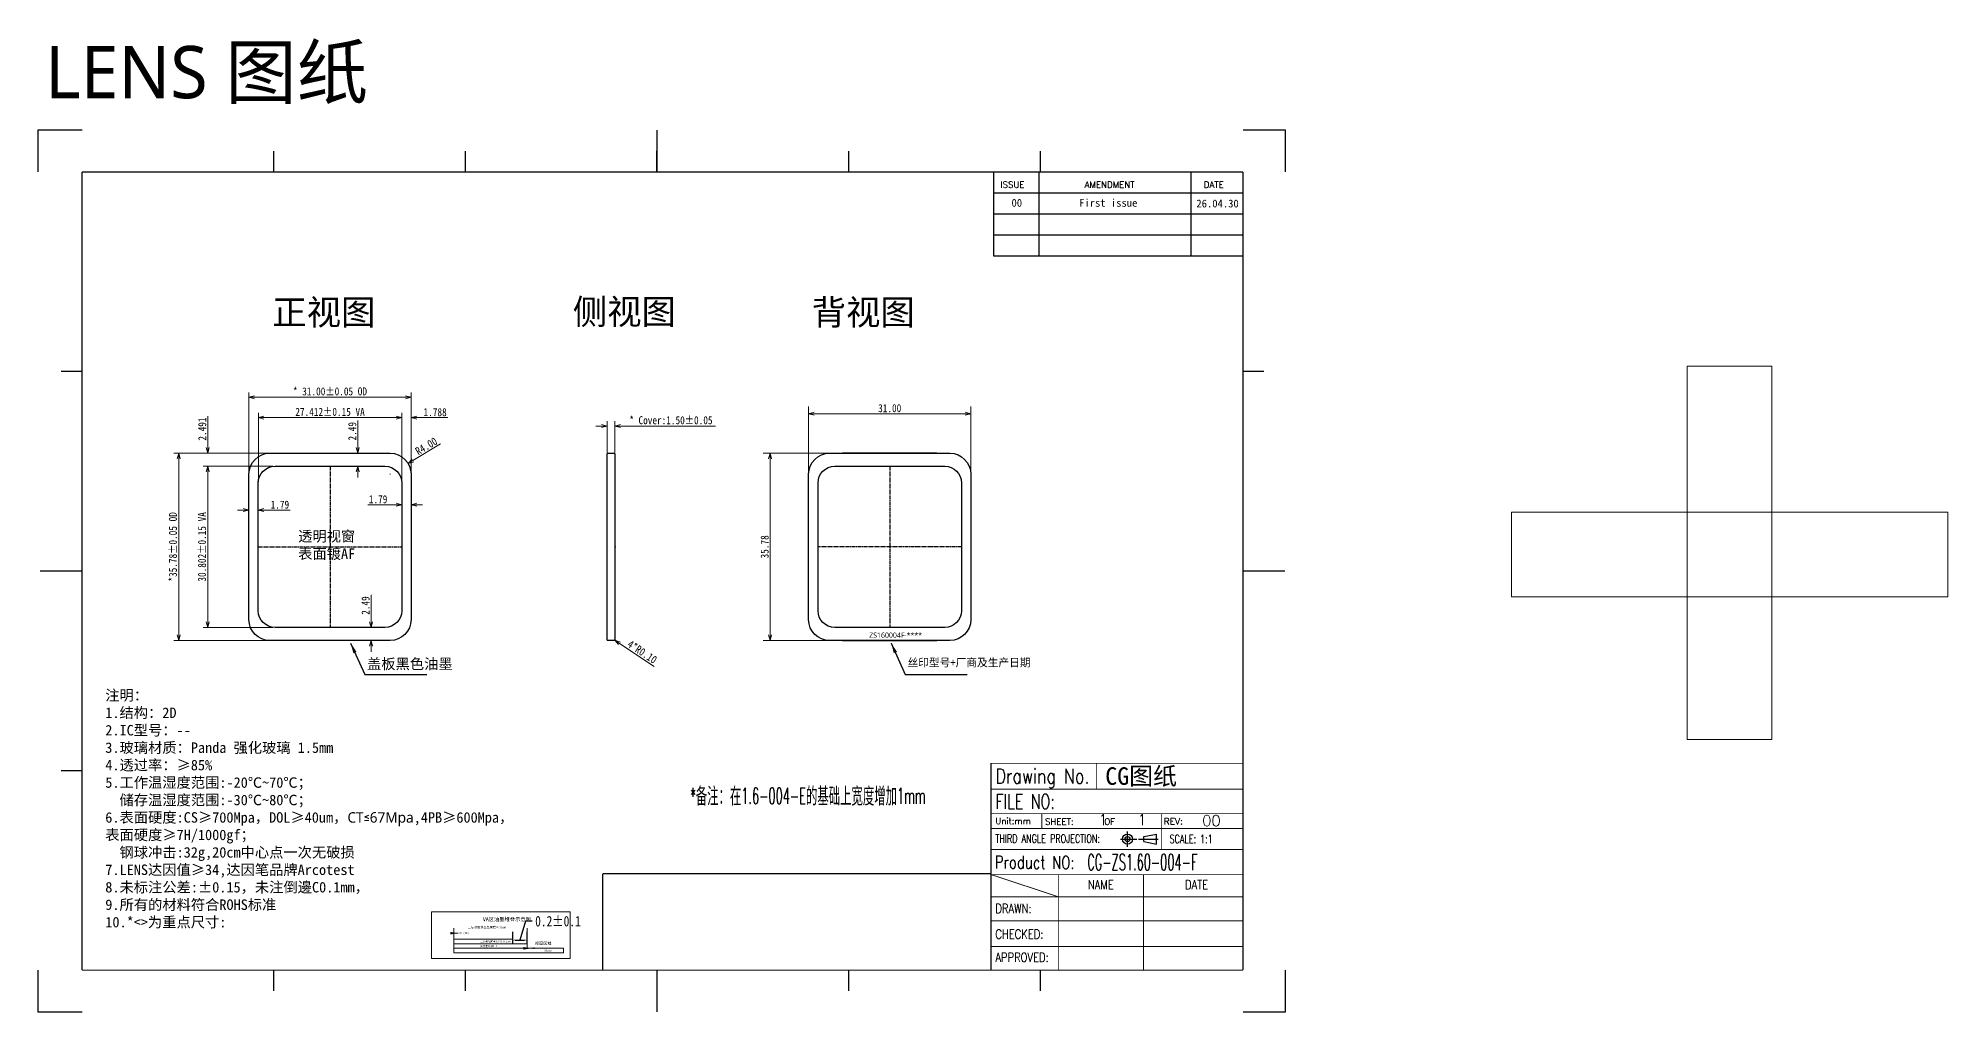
# Model space of a CAD drawing. Header units: millimetres. Extents: x 2678 to 7528, y -1679 to -1155.
# Drawn here: x 2677.9 to 3043, y -1398.9 to -1212.7 of the extents above; entities that cross this region are included whole.
import ezdxf
from ezdxf.enums import TextEntityAlignment as Align

# ---------------------------------------------------------------- set-up
doc = ezdxf.new("R2010")
doc.units = ezdxf.units.MM
doc.linetypes.add('CENTER', pattern=[50.8, 31.75, -6.35, 6.35, -6.35])
doc.linetypes.add('CENTER2', pattern=[1.125, 0.75, -0.125, 0.125, -0.125])
doc.layers.add('COVER LENS', color=6, linetype='Continuous')
doc.layers.add('PANEL', color=7, linetype='Continuous')
doc.layers.add('Dim', color=3, linetype='Continuous', lineweight=13)
doc.styles.add('Arial', font='')
doc.styles.add('CCN-1', font='', dxfattribs={"width": 0.85})
doc.styles.add('DIM', font='txt.shx', dxfattribs={"bigfont": 'chineset.shx'})
doc.styles.add('ROMAND', font='romans.shx', dxfattribs={"height": 2.5})
doc.styles.get("Standard").update_dxf_attribs({"font": 'arial.ttf'})
doc.styles.add('TITLE', font='ROMANT.SHX')
doc.styles.add('W', font='', dxfattribs={"width": 0.8, "height": 2})
doc.styles.add('ZFF-雅黑', font='')
doc.styles.add('宋体', font='')
doc.styles.add('样式 4', font='')
doc.styles.add('粗体汉字', font='')
doc.styles.add('黑体', font='')
doc.styles.get('Arial').set_extended_font_data('SimSun')
doc.styles.get('CCN-1').set_extended_font_data('SimSun')
doc.styles.get('W').set_extended_font_data('SimHei')
doc.styles.get('ZFF-雅黑').set_extended_font_data('Microsoft YaHei')
doc.styles.get('宋体').set_extended_font_data('SimSun')
doc.styles.get('样式 4').set_extended_font_data('SimSun')
doc.styles.get('粗体汉字').set_extended_font_data('SimHei')
doc.styles.get('黑体').set_extended_font_data('SimHei')
doc.dimstyles.new('dfo', dxfattribs={"dimtxt": 2, "dimasz": 1.5, "dimexe": 0.18, "dimexo": 0.0625, "dimgap": 0.19, "dimtad": 1, "dimzin": 0, "dimdsep": 46, "dimtxsty": 'Standard', "dimcen": 0.09, "dimclrd": 256, "dimclre": 256, "dimclrt": 256, "dimadec": 0, "dimazin": 0, "dimtfac": 1, "dimtofl": 0, "dimtmove": 0, "dimatfit": 3, "dimfxl": 1, "dimtolj": 1, "dimtzin": 0, "dimlwd": -1, "dimlwe": -1, "dimarcsym": 0})
doc.dimstyles.new('DIM-CCN', dxfattribs={"dimscale": 0.9, "dimtxt": 1.7, "dimasz": 1.2, "dimexe": 1.5, "dimexo": 0.5, "dimgap": 0.3, "dimtad": 1, "dimzin": 0, "dimdsep": 46, "dimtxsty": 'CCN-1', "dimblk": 'OPEN30', "dimcen": 0.05, "dimclrd": 256, "dimclre": 256, "dimclrt": 7, "dimadec": 0, "dimazin": 0, "dimtfac": 1, "dimtofl": 0, "dimtmove": 0, "dimatfit": 3, "dimldrblk": 'OPEN30', "dimfxl": 1, "dimtolj": 1, "dimtzin": 0, "dimlwd": -1, "dimlwe": -1, "dimarcsym": 0})
doc.dimstyles.new('W', dxfattribs={"dimtxt": 2, "dimasz": 3, "dimexe": 1.6, "dimexo": 0, "dimtad": 0, "dimzin": 0, "dimdsep": 46, "dimtxsty": 'W', "dimblk": 'CLOSEDBLANK', "dimcen": 0, "dimclrd": 4, "dimclre": 4, "dimclrt": 4, "dimadec": 0, "dimazin": 0, "dimtp": 0.0001, "dimtm": 0.0001, "dimtfac": 1, "dimtmove": 1, "dimatfit": 3, "dimldrblk": 'CLOSEDBLANK', "dimfxl": 1, "dimtolj": 1, "dimtzin": 0, "dimarcsym": 0})
doc.dimstyles.new('标注模版', dxfattribs={"dimtxt": 1.6, "dimasz": 2, "dimexe": 0.5, "dimexo": 0.5, "dimgap": 0.2, "dimtad": 1, "dimzin": 1, "dimdsep": 46, "dimtxsty": 'Arial', "dimcen": 1, "dimclrd": 3, "dimclre": 3, "dimclrt": 3, "dimadec": 0, "dimazin": 0, "dimtp": 1.2, "dimtm": 1.2, "dimtfac": 1, "dimtmove": 0, "dimatfit": 3, "dimfxl": 1, "dimtolj": 1, "dimarcsym": 0})

# ---------------------------------------------------------------- blocks, each defined once
blk = doc.blocks.new('*D193')
at = {"color": 4, "lineweight": -2}
for p, q in [((2768.61, -1385.68), (2768.61, -1383.38)), ((2771.06, -1381.39), (2769.98, -1384.98)), ((2772.31, -1381.39), (2771.06, -1381.39)), ((2771.35, -1385.68), (2771.35, -1383.38)), ((2769.11, -1384.98), (2770.85, -1384.98))]:
    blk.add_line(p, q, dxfattribs=at)
at = {"color": 4}
for points in [[(2769.11, -1384.9), (2769.11, -1385.06), (2768.61, -1384.98)], [(2770.85, -1385.06), (2770.85, -1384.9), (2771.35, -1384.98)]]:
    blk.add_solid(points, dxfattribs=at)
at = {"layer": 'Defpoints', "color": 0}
for p in [(2768.61, -1385.68), (2771.35, -1384.98), (2771.35, -1385.68)]:
    blk.add_point(p, dxfattribs=at)
at = {"color": 4, "lineweight": 13, "insert": (2777.26, -1381.39), "char_height": 2, "attachment_point": 5, "style": 'W'}
blk.add_mtext('\\A1;0.2%%P0.1', dxfattribs=at)
blk = doc.blocks.new('_CLOSEDBLANK')
at = {"color": 0, "linetype": 'ByBlock'}
for p, q in [((-1, 0.17), (0, 0)), ((-1, 0.17), (-1, -0.17)), ((0, 0), (-1, -0.17))]:
    blk.add_line(p, q, dxfattribs=at)
blk = doc.blocks.new('_Open30')
at = {"color": 0, "linetype": 'ByBlock', "lineweight": -2}
for p, q in [((-1, 0.27), (0, 0)), ((0, 0), (-1, -0.27)), ((0, 0), (-1, 0))]:
    blk.add_line(p, q, dxfattribs=at)
blk = doc.blocks.new('*D194')
at = {"layer": 'Defpoints', "color": 0}
for p in [(2747.38, -1285.16), (2719.97, -1297.9), (2747.38, -1298.18)]:
    blk.add_point(p, dxfattribs=at)
at = {"layer": 'Dim'}
for p, q in [((2719.97, -1297.45), (2719.97, -1284.26)), ((2721.05, -1285.16), (2746.3, -1285.16)), ((2747.38, -1297.73), (2747.38, -1284.26))]:
    blk.add_line(p, q, dxfattribs=at)
at = {"layer": 'Dim', "xscale": 1.08, "yscale": 1.08, "zscale": 1.08, "rotation": 180}
blk.add_blockref('_Open30', (2719.97, -1285.16), dxfattribs=at)
at = {"layer": 'Dim', "xscale": 1.08, "yscale": 1.08, "zscale": 1.08}
blk.add_blockref('_Open30', (2747.38, -1285.16), dxfattribs=at)
at = {"layer": 'Dim', "color": 7, "insert": (2733.68, -1284.06), "char_height": 1.53, "attachment_point": 5, "style": 'CCN-1'}
blk.add_mtext('27.412%%P0.15 VA', dxfattribs=at)
blk = doc.blocks.new('*D195')
at = {"layer": 'Defpoints', "color": 0}
for p in [(2710.29, -1294.45), (2723.16, -1294.45), (2723.16, -1325.25)]:
    blk.add_point(p, dxfattribs=at)
at = {"layer": 'Dim'}
for p, q in [((2722.71, -1294.45), (2709.39, -1294.45)), ((2710.29, -1324.17), (2710.29, -1295.53)), ((2722.71, -1325.25), (2709.39, -1325.25))]:
    blk.add_line(p, q, dxfattribs=at)
at = {"layer": 'Dim', "xscale": 1.08, "yscale": 1.08, "zscale": 1.08}
for p, rotation in [((2710.29, -1294.45), 90), ((2710.29, -1325.25), 270)]:
    blk.add_blockref('_Open30', p, dxfattribs=dict(at, rotation=rotation))
at = {"layer": 'Dim', "color": 7, "insert": (2709.2, -1309.85), "char_height": 1.53, "attachment_point": 5, "rotation": 90, "style": 'CCN-1'}
blk.add_mtext('30.802%%P0.15 VA', dxfattribs=at)
blk = doc.blocks.new('*D196')
at = {"layer": 'Defpoints', "color": 0}
for p in [(2724.67, -1291.95), (2704.74, -1327.74), (2724.67, -1327.74)]:
    blk.add_point(p, dxfattribs=at)
at = {"layer": 'Dim'}
for p, q in [((2724.22, -1291.95), (2703.84, -1291.95)), ((2704.74, -1293.03), (2704.74, -1326.66)), ((2724.22, -1327.74), (2703.84, -1327.74))]:
    blk.add_line(p, q, dxfattribs=at)
at = {"layer": 'Dim', "xscale": 1.08, "yscale": 1.08, "zscale": 1.08}
for p, rotation in [((2704.74, -1291.95), 90), ((2704.74, -1327.74), 270)]:
    blk.add_blockref('_Open30', p, dxfattribs=dict(at, rotation=rotation))
at = {"layer": 'Dim', "color": 7, "insert": (2703.64, -1309.85), "char_height": 1.53, "attachment_point": 5, "rotation": 90, "style": 'CCN-1'}
blk.add_mtext('{\\C1;*}35.78%%P0.05 OD', dxfattribs=at)
blk = doc.blocks.new('*D197')
at = {"layer": 'Defpoints', "color": 0}
for p in [(2749.17, -1281.25), (2718.17, -1298.25), (2749.17, -1298.25)]:
    blk.add_point(p, dxfattribs=at)
at = {"layer": 'Dim'}
for p, q in [((2718.17, -1297.8), (2718.17, -1280.35)), ((2719.25, -1281.25), (2748.09, -1281.25)), ((2749.17, -1297.8), (2749.17, -1280.35))]:
    blk.add_line(p, q, dxfattribs=at)
at = {"layer": 'Dim', "xscale": 1.08, "yscale": 1.08, "zscale": 1.08, "rotation": 180}
blk.add_blockref('_Open30', (2718.17, -1281.25), dxfattribs=at)
at = {"layer": 'Dim', "xscale": 1.08, "yscale": 1.08, "zscale": 1.08}
blk.add_blockref('_Open30', (2749.17, -1281.25), dxfattribs=at)
at = {"layer": 'Dim', "color": 7, "insert": (2733.67, -1280.15), "char_height": 1.53, "attachment_point": 5, "style": 'CCN-1'}
blk.add_mtext('{\\C1;*} 31.00%%P0.05 OD', dxfattribs=at)
blk = doc.blocks.new('*D198')
at = {"layer": 'Defpoints', "color": 0}
for p in [(2710.29, -1291.95), (2724.67, -1291.95), (2723.16, -1294.45)]:
    blk.add_point(p, dxfattribs=at)
at = {"layer": 'Dim'}
for p, q in [((2710.29, -1290.87), (2710.29, -1284.89)), ((2724.22, -1291.95), (2709.39, -1291.95)), ((2722.71, -1294.45), (2709.39, -1294.45)), ((2710.29, -1295.53), (2710.29, -1296.61))]:
    blk.add_line(p, q, dxfattribs=at)
at = {"layer": 'Dim', "xscale": 1.08, "yscale": 1.08, "zscale": 1.08}
for p, rotation in [((2710.29, -1291.95), 270), ((2710.29, -1294.45), 90)]:
    blk.add_blockref('_Open30', p, dxfattribs=dict(at, rotation=rotation))
at = {"layer": 'Dim', "color": 7, "insert": (2709.25, -1287.34), "char_height": 1.53, "attachment_point": 5, "rotation": 90, "style": 'CCN-1'}
blk.add_mtext('\\A1;2.491', dxfattribs=at)
blk = doc.blocks.new('*D199')
at = {"layer": 'Defpoints', "color": 0}
for p in [(2749.17, -1285.16), (2747.38, -1298.18), (2749.17, -1298.25)]:
    blk.add_point(p, dxfattribs=at)
at = {"layer": 'Dim'}
for p, q in [((2746.3, -1285.16), (2745.22, -1285.16)), ((2747.38, -1297.73), (2747.38, -1284.26)), ((2749.17, -1297.8), (2749.17, -1284.26)), ((2750.25, -1285.16), (2756.2, -1285.16))]:
    blk.add_line(p, q, dxfattribs=at)
at = {"layer": 'Dim', "xscale": 1.08, "yscale": 1.08, "zscale": 1.08}
blk.add_blockref('_Open30', (2747.38, -1285.16), dxfattribs=at)
at = {"layer": 'Dim', "xscale": 1.08, "yscale": 1.08, "zscale": 1.08, "rotation": 180}
blk.add_blockref('_Open30', (2749.17, -1285.16), dxfattribs=at)
at = {"layer": 'Dim', "color": 7, "insert": (2753.77, -1284.12), "char_height": 1.53, "attachment_point": 5, "style": 'CCN-1'}
blk.add_mtext('\\A1;1.788', dxfattribs=at)
blk = doc.blocks.new('*D200')
at = {"layer": 'Defpoints', "color": 0}
for p in [(2786.65, -1286.76), (2786.65, -1292.25), (2788.15, -1292.25)]:
    blk.add_point(p, dxfattribs=at)
at = {"layer": 'Dim'}
for p, q in [((2785.57, -1286.76), (2784.49, -1286.76)), ((2786.65, -1291.8), (2786.65, -1285.86)), ((2788.15, -1291.8), (2788.15, -1285.86)), ((2789.23, -1286.76), (2807.41, -1286.76))]:
    blk.add_line(p, q, dxfattribs=at)
at = {"layer": 'Dim', "xscale": 1.08, "yscale": 1.08, "zscale": 1.08}
blk.add_blockref('_Open30', (2786.65, -1286.76), dxfattribs=at)
at = {"layer": 'Dim', "xscale": 1.08, "yscale": 1.08, "zscale": 1.08, "rotation": 180}
blk.add_blockref('_Open30', (2788.15, -1286.76), dxfattribs=at)
at = {"layer": 'Dim', "color": 7, "insert": (2798.86, -1285.66), "char_height": 1.53, "attachment_point": 5, "style": 'CCN-1'}
blk.add_mtext('{\\C1;*} Cover:1.50%%P0.05', dxfattribs=at)
blk = doc.blocks.new('*D201')
at = {"layer": 'Defpoints', "color": 0}
for p in [(2718.17, -1302.83), (2719.96, -1302.83), (2719.96, -1302.83)]:
    blk.add_point(p, dxfattribs=at)
at = {"layer": 'Dim'}
for p, q in [((2717.09, -1302.83), (2716.01, -1302.83)), ((2718.17, -1302.38), (2718.17, -1301.48)), ((2719.96, -1302.38), (2719.96, -1301.48)), ((2721.04, -1302.83), (2726.07, -1302.83))]:
    blk.add_line(p, q, dxfattribs=at)
at = {"layer": 'Dim', "xscale": 1.08, "yscale": 1.08, "zscale": 1.08}
blk.add_blockref('_Open30', (2718.17, -1302.83), dxfattribs=at)
at = {"layer": 'Dim', "xscale": 1.08, "yscale": 1.08, "zscale": 1.08, "rotation": 180}
blk.add_blockref('_Open30', (2719.96, -1302.83), dxfattribs=at)
at = {"layer": 'Dim', "color": 7, "insert": (2724.09, -1301.79), "char_height": 1.53, "attachment_point": 5, "style": 'CCN-1'}
blk.add_mtext('\\A1;1.79', dxfattribs=at)
blk = doc.blocks.new('*D202')
at = {"layer": 'Defpoints', "color": 0}
for p in [(2747.38, -1302.83), (2749.17, -1301.79), (2749.17, -1302.83)]:
    blk.add_point(p, dxfattribs=at)
at = {"layer": 'Dim'}
for p, q in [((2746.3, -1301.79), (2740.9, -1301.79)), ((2747.38, -1302.38), (2747.38, -1300.44)), ((2749.17, -1302.38), (2749.17, -1300.44)), ((2750.25, -1301.79), (2751.33, -1301.79))]:
    blk.add_line(p, q, dxfattribs=at)
at = {"layer": 'Dim', "xscale": 1.08, "yscale": 1.08, "zscale": 1.08}
blk.add_blockref('_Open30', (2747.38, -1301.79), dxfattribs=at)
at = {"layer": 'Dim', "xscale": 1.08, "yscale": 1.08, "zscale": 1.08, "rotation": 180}
blk.add_blockref('_Open30', (2749.17, -1301.79), dxfattribs=at)
at = {"layer": 'Dim', "color": 7, "insert": (2742.87, -1300.76), "char_height": 1.53, "attachment_point": 5, "style": 'CCN-1'}
blk.add_mtext('\\A1;1.79', dxfattribs=at)
blk = doc.blocks.new('*D203')
at = {"layer": 'Defpoints', "color": 0}
for p in [(2737.48, -1291.95), (2738.97, -1291.95), (2737.48, -1294.45)]:
    blk.add_point(p, dxfattribs=at)
at = {"layer": 'Dim'}
for p, q in [((2738.97, -1290.87), (2738.97, -1285.73)), ((2737.93, -1291.95), (2740.32, -1291.95)), ((2737.93, -1294.45), (2740.32, -1294.45)), ((2738.97, -1295.53), (2738.97, -1296.61))]:
    blk.add_line(p, q, dxfattribs=at)
at = {"layer": 'Dim', "xscale": 1.08, "yscale": 1.08, "zscale": 1.08}
for p, rotation in [((2738.97, -1291.95), 270), ((2738.97, -1294.45), 90)]:
    blk.add_blockref('_Open30', p, dxfattribs=dict(at, rotation=rotation))
at = {"layer": 'Dim', "color": 7, "insert": (2737.94, -1287.76), "char_height": 1.53, "attachment_point": 5, "rotation": 90, "style": 'CCN-1'}
blk.add_mtext('\\A1;2.49', dxfattribs=at)
blk = doc.blocks.new('*D204')
at = {"layer": 'Defpoints', "color": 0}
for p in [(2740.41, -1325.25), (2741.52, -1325.25), (2740.41, -1327.74)]:
    blk.add_point(p, dxfattribs=at)
at = {"layer": 'Dim'}
for p, q in [((2741.52, -1324.17), (2741.52, -1319.02)), ((2740.86, -1325.25), (2742.87, -1325.25)), ((2740.86, -1327.74), (2742.87, -1327.74)), ((2741.52, -1328.82), (2741.52, -1329.9))]:
    blk.add_line(p, q, dxfattribs=at)
at = {"layer": 'Dim', "xscale": 1.08, "yscale": 1.08, "zscale": 1.08}
for p, rotation in [((2741.52, -1325.25), 270), ((2741.52, -1327.74), 90)]:
    blk.add_blockref('_Open30', p, dxfattribs=dict(at, rotation=rotation))
at = {"layer": 'Dim', "color": 7, "insert": (2740.48, -1321.06), "char_height": 1.53, "attachment_point": 5, "rotation": 90, "style": 'CCN-1'}
blk.add_mtext('\\A1;2.49', dxfattribs=at)
blk = doc.blocks.new('*D205')
at = {"layer": 'Defpoints', "color": 0}
for p in [(2745.17, -1295.95), (2748.6, -1293.9)]:
    blk.add_point(p, dxfattribs=at)
at = {"layer": 'Dim'}
for p, q in [((2754.77, -1290.19), (2749.53, -1293.34)), ((2745.13, -1295.95), (2745.22, -1295.95)), ((2745.17, -1296), (2745.17, -1295.91))]:
    blk.add_line(p, q, dxfattribs=at)
at = {"layer": 'Dim', "xscale": 1.08, "yscale": 1.08, "zscale": 1.08, "rotation": 210.959761163623}
blk.add_blockref('_Open30', (2748.6, -1293.9), dxfattribs=at)
at = {"layer": 'Dim', "color": 7, "insert": (2752.08, -1290.6), "char_height": 1.53, "attachment_point": 5, "rotation": 30.9598, "style": 'CCN-1'}
blk.add_mtext('\\A1;R4.00', dxfattribs=at)
blk = doc.blocks.new('*D206')
at = {"layer": 'Defpoints', "color": 0}
for p in [(2856.2, -1284.4), (2825.2, -1295.95), (2856.2, -1295.95)]:
    blk.add_point(p, dxfattribs=at)
at = {"layer": 'Dim'}
for p, q in [((2825.2, -1295.5), (2825.2, -1283.05)), ((2826.28, -1284.4), (2855.12, -1284.4)), ((2856.2, -1295.5), (2856.2, -1283.05))]:
    blk.add_line(p, q, dxfattribs=at)
at = {"layer": 'Dim', "xscale": 1.08, "yscale": 1.08, "zscale": 1.08, "rotation": 180}
blk.add_blockref('_Open30', (2825.2, -1284.4), dxfattribs=at)
at = {"layer": 'Dim', "xscale": 1.08, "yscale": 1.08, "zscale": 1.08}
blk.add_blockref('_Open30', (2856.2, -1284.4), dxfattribs=at)
at = {"layer": 'Dim', "color": 7, "insert": (2840.7, -1283.36), "char_height": 1.53, "attachment_point": 5, "style": 'CCN-1'}
blk.add_mtext('\\A1;31.00', dxfattribs=at)
blk = doc.blocks.new('*D207')
at = {"layer": 'Defpoints', "color": 0}
for p in [(2829.7, -1291.95), (2817.83, -1327.74), (2829.7, -1327.74)]:
    blk.add_point(p, dxfattribs=at)
at = {"layer": 'Dim'}
for p, q in [((2829.25, -1291.95), (2816.48, -1291.95)), ((2817.83, -1293.03), (2817.83, -1326.66)), ((2829.25, -1327.74), (2816.48, -1327.74))]:
    blk.add_line(p, q, dxfattribs=at)
at = {"layer": 'Dim', "xscale": 1.08, "yscale": 1.08, "zscale": 1.08}
for p, rotation in [((2817.83, -1291.95), 89.99999999999928), ((2817.83, -1327.74), 269.9999999999993)]:
    blk.add_blockref('_Open30', p, dxfattribs=dict(at, rotation=rotation))
at = {"layer": 'Dim', "color": 7, "insert": (2816.79, -1309.85), "char_height": 1.53, "attachment_point": 5, "rotation": 90, "style": 'CCN-1'}
blk.add_mtext('\\A1;35.78', dxfattribs=at)
blk = doc.blocks.new('*D225')
at = {"layer": 'Defpoints', "color": 0}
for p in [(2788.05, -1327.64), (2788.13, -1327.69)]:
    blk.add_point(p, dxfattribs=at)
at = {"layer": 'Dim'}
for p, q in [((2788.01, -1327.64), (2788.1, -1327.64)), ((2788.05, -1327.68), (2788.05, -1327.59)), ((2795.68, -1332.69), (2789.04, -1328.29))]:
    blk.add_line(p, q, dxfattribs=at)
at = {"layer": 'Dim', "xscale": 1.08, "yscale": 1.08, "zscale": 1.08, "rotation": 146.5217195970233}
blk.add_blockref('_Open30', (2788.13, -1327.69), dxfattribs=at)
at = {"layer": 'Dim', "color": 7, "insert": (2793.38, -1329.92), "char_height": 1.53, "attachment_point": 5, "rotation": 326.5217, "style": 'CCN-1'}
blk.add_mtext('4*R0.10', dxfattribs=at)

msp = doc.modelspace()

# ---------------------------------------------------------------- linework, layer by layer
for p, q in [((2677.871, -1230.1708), (2686.26, -1230.1708)), ((2677.871, -1238.1987), (2677.871, -1230.1708)), ((2908.2743, -1230.1708), (2916.3023, -1230.1708)), ((2916.3023, -1230.1708), (2916.3023, -1238.1987)), ((2796.1994, -1238.1987), (2796.1994, -1234.1848)), ((2860.5532, -1238.1987), (2860.5532, -1254.2547)), ((2869.2493, -1254.2547), (2869.2493, -1238.1987)), ((2898.3514, -1254.2547), (2898.3514, -1238.1987)), ((2860.5532, -1242.2127), (2908.2743, -1242.2127)), ((2860.5532, -1246.2267), (2908.2743, -1246.2267)), ((2860.5532, -1250.2407), (2908.2743, -1250.2407)), ((2860.5532, -1254.2547), (2908.2743, -1254.2547)), ((2677.871, -1398.7586), (2677.871, -1390.7306)), ((2796.1994, -1390.7306), (2796.1994, -1394.7446)), ((2916.3023, -1390.7306), (2916.3023, -1398.7586)), ((2686.26, -1398.7586), (2677.871, -1398.7586)), ((2916.3023, -1398.7586), (2908.2743, -1398.7586))]:
    msp.add_line(p, q)
at = {"linetype": 'CENTER'}
for p, q in [((2884.8073, -1365.6889), (2887.9549, -1365.6889)), ((2886.1776, -1367.1699), (2886.1776, -1364.2078)), ((2888.2521, -1365.6889), (2892.0181, -1365.6889))]:
    msp.add_line(p, q, dxfattribs=at)
at = {"linetype": 'Continuous'}
for p, q in [((2889.2774, -1365.2096), (2891.6892, -1364.7303)), ((2889.2774, -1366.1681), (2889.2774, -1365.2096)), ((2891.6892, -1366.6474), (2891.6892, -1364.7303)), ((2889.2774, -1366.1681), (2891.6892, -1366.6474))]:
    msp.add_line(p, q, dxfattribs=at)
at = {"color": 3, "lineweight": 13}
msp.add_line((2757.35, -1387.029), (2757.35, -1382.7235), dxfattribs=at)
at = {"color": 1, "lineweight": 13}
msp.add_line((2771.35, -1386.5638), (2771.35, -1382.7235), dxfattribs=at)
at = {"color": 2, "lineweight": 13}
for p, q in [((2757.35, -1384.789), (2768.611, -1384.789)), ((2757.35, -1385.6764), (2757.35, -1384.789)), ((2768.611, -1385.6764), (2757.35, -1385.6764)), ((2768.611, -1384.789), (2768.611, -1385.6764))]:
    msp.add_line(p, q, dxfattribs=at)
at = {"color": 6, "lineweight": 13}
for p, q in [((2757.35, -1386.5638), (2778.3304, -1386.5638)), ((2757.35, -1387.4512), (2757.35, -1386.5638)), ((2757.35, -1386.5638), (2757.35, -1387.4512)), ((2778.3304, -1387.4512), (2757.35, -1387.4512)), ((2778.3304, -1386.5638), (2778.3304, -1387.4512))]:
    msp.add_line(p, q, dxfattribs=at)
for points, const_width in [([(2796.1994, -1238.1987), (2796.1994, -1230.1708)], 0.2408), ([(2722.9064, -1238.1987), (2722.9064, -1234.1848)], 0.2408), ([(2759.5529, -1238.1987), (2759.5529, -1234.1848)], 0.2408), ([(2832.8459, -1238.1987), (2832.8459, -1234.1848)], 0.2408), ([(2869.4924, -1238.1987), (2869.4924, -1234.1848)], 0.2408), ([(2686.26, -1238.1987), (2908.2743, -1238.1987)], 0.2408), ([(2686.26, -1390.7306), (2686.26, -1238.1987)], 0.2408), ([(2908.2743, -1238.1987), (2908.2743, -1390.7306)], 0.2408), ([(2686.26, -1276.3317), (2682.246, -1276.3317)], 0.2408), ([(2908.2743, -1276.3317), (2912.2883, -1276.3317)], 0.2408), ([(2678.232, -1314.4647), (2686.26, -1314.4647)], 0.2408), ([(2908.2743, -1314.4647), (2912.2883, -1314.4647)], 0.2408), ([(2908.2743, -1314.4647), (2916.3023, -1314.4647)], 0.2408), ([(2686.26, -1352.5976), (2682.246, -1352.5976)], 0.2408), ([(2860.0653, -1351.2067), (2908.2743, -1351.2067)], 0.1606), ([(2880.2645, -1356.162), (2880.2645, -1351.2067)], 0.1606), ([(2860.1064, -1356.162), (2908.2743, -1356.162)], 0.1606), ([(2860.1064, -1360.8403), (2908.2743, -1360.8403)], 0.1606), ([(2869.7775, -1363.6501), (2869.7775, -1360.8403)], 0.1606), ([(2892.6343, -1363.6501), (2892.6343, -1360.8403)], 0.1606), ([(2860.1064, -1363.6501), (2908.2743, -1363.6501)], 0.1606), ([(2892.6343, -1367.6641), (2892.6343, -1363.6501)], 0.1606), ([(2860.1064, -1367.6641), (2908.2743, -1367.6641)], 0.1606), ([(2860.1064, -1372.4809), (2908.2743, -1372.4809)], 0.1606), ([(2860.1064, -1372.4809), (2872.9512, -1376.7143)], 0.1606), ([(2860.1064, -1372.4809), (2908.2743, -1372.4809)], 0.1606), ([(2872.9512, -1372.4809), (2872.9512, -1390.7306)], 0.1606), ([(2889.2304, -1372.4809), (2889.2304, -1390.7306)], 0.1606), ([(2860.1064, -1376.7143), (2908.2743, -1376.7143)], 0.1606), ([(2860.1064, -1381.3249), (2908.2743, -1381.3249)], 0.1606), ([(2860.1064, -1386.2265), (2908.2743, -1386.2265)], 0.1606), ([(2908.2743, -1390.7306), (2686.26, -1390.7306)], 0.2408), ([(2722.9064, -1390.7306), (2722.9064, -1394.7446)], 0.2408), ([(2759.5529, -1390.7306), (2759.5529, -1394.7446)], 0.2408), ([(2796.1994, -1390.7306), (2796.1994, -1398.7586)], 0.2408), ([(2832.8459, -1390.7306), (2832.8459, -1394.7446)], 0.2408), ([(2869.4924, -1390.7306), (2869.4924, -1394.7446)], 0.2408)]:
    msp.add_lwpolyline(points, dxfattribs=dict(const_width=const_width))
msp.add_lwpolyline([(2860.0653, -1390.7306, 0.2408, 0.2408, 0), (2860.0653, -1351.2067, 0.1606, 0.1606, 0), (2908.3154, -1351.2067, 0.1606, 0.1606, 0)], format="xyseb")
at = {"const_width": 0.2312}
msp.add_lwpolyline([(2785.8002, -1390.7306), (2785.8002, -1372.5086, -0.41421356), (2786.0314, -1372.2774), (2860.0889, -1372.2774)], format="xyb", dxfattribs=at)
at = {"lineweight": 13}
msp.add_lwpolyline([(2779.5807, -1388.4987), (2753.0794, -1388.4987), (2753.0794, -1379.6208), (2779.5807, -1379.6208)], close=True, dxfattribs=at)
at = {"color": 1, "lineweight": 13}
msp.add_lwpolyline([(2757.35, -1385.6764), (2771.35, -1385.6764), (2771.35, -1386.5638), (2757.35, -1386.5638), (2757.35, -1385.6764), (2757.35, -1386.5638), (2765.75, -1386.5638)], dxfattribs=at)
at = {"linetype": 'Continuous'}
for radius in [0.9585, 0.4793]:
    msp.add_circle((2886.1776, -1365.6889), radius, dxfattribs=at)
at = {"layer": 'COVER LENS', "color": 7, "linetype": 'Continuous'}
for p, q in [((2786.6515, -1327.6386), (2786.6515, -1292.055)), ((2786.7515, -1291.955), (2788.0515, -1291.955)), ((2788.1515, -1292.055), (2788.1515, -1327.6386)), ((2829.7016, -1291.955), (2851.7016, -1291.955)), ((2849.7016, -1291.955), (2831.7016, -1291.955)), ((2788.0515, -1327.7386), (2786.7515, -1327.7386)), ((2851.7016, -1327.7386), (2829.7016, -1327.7386)), ((2831.7016, -1327.7386), (2849.7016, -1327.7386))]:
    msp.add_line(p, q, dxfattribs=at)
for points in [[(2722.1712, -1327.7386, -0.41421356), (2718.1712, -1323.7386), (2718.1712, -1295.955, -0.41421356), (2722.1712, -1291.955), (2745.1712, -1291.955, -0.41421356), (2749.1712, -1295.955), (2749.1712, -1323.7386, -0.41421356), (2745.1712, -1327.7386)], [(2829.2016, -1327.7386, -0.41421356), (2825.2016, -1323.7386), (2825.2016, -1295.955, -0.41421356), (2829.2016, -1291.955), (2852.2016, -1291.955, -0.41421356), (2856.2016, -1295.955), (2856.2016, -1323.7386, -0.41421356), (2852.2016, -1327.7386)]]:
    msp.add_lwpolyline(points, format="xyb", close=True, dxfattribs=at)
at = {"layer": 'COVER LENS', "color": 5, "linetype": 'Continuous'}
for points in [[(2719.9592, -1297.6458, -0.41421356), (2723.1592, -1294.4458), (2744.1832, -1294.4458, -0.41421356), (2747.3832, -1297.6458), (2747.3832, -1322.0478, -0.41421356), (2744.1832, -1325.2478), (2723.1592, -1325.2478, -0.41421356), (2719.9592, -1322.0478)], [(2826.9896, -1297.6458, -0.41421356), (2830.1896, -1294.4458), (2851.2136, -1294.4458, -0.41421356), (2854.4136, -1297.6458), (2854.4136, -1322.0478, -0.41421356), (2851.2136, -1325.2478), (2830.1896, -1325.2478, -0.41421356), (2826.9896, -1322.0478)]]:
    msp.add_lwpolyline(points, format="xyb", close=True, dxfattribs=at)
at = {"layer": 'COVER LENS', "color": 7, "linetype": 'Continuous'}
for centre, start, end in [((2786.7515, -1292.055), 90, 180), ((2788.0515, -1292.055), 0, 90), ((2786.7515, -1327.6386), 180, 270), ((2788.0515, -1327.6386), 270, 0)]:
    msp.add_arc(centre, 0.1, start, end, dxfattribs=at)
at = {"layer": 'Dim'}
msp.add_line((2788.1515, -1309.8468), (2788.3015, -1309.8468), dxfattribs=at)
for points in [[(2993.2092, -1275.3364), (3009.3637, -1275.3364), (3009.3637, -1346.6747), (2993.2092, -1346.6747)], [(2959.5795, -1303.2375), (3043.0316, -1303.2375), (3043.0316, -1319.3808), (2959.5795, -1319.3808)]]:
    msp.add_lwpolyline(points, close=True, dxfattribs=at)
at = {"layer": 'PANEL', "color": 1, "linetype": 'CENTER2'}
for p, q in [((2733.6712, -1294.4458), (2733.6712, -1325.2478)), ((2840.7016, -1294.4458), (2840.7016, -1325.2478)), ((2719.9592, -1309.8468), (2747.3832, -1309.8468)), ((2854.4136, -1309.8468), (2826.9896, -1309.8468))]:
    msp.add_line(p, q, dxfattribs=at)

# ---------------------------------------------------------------- texts
at = {"style": 'ROMAND'}
for s, height, p in [('ISSUE', 1.2042, (2861.8826, -1241.231)), ('AMENDMENT', 1.2042, (2877.9808, -1241.231)), ('DATE', 1.2042, (2900.7623, -1241.231)), ('Unit:mm', 1.2042, (2860.9092, -1362.8473)), ('SHEET:      OF', 1.204199, (2870.4059, -1362.9432))]:
    msp.add_text(s, height=height, dxfattribs=at).set_placement(p)
at = {"lineweight": 0}
for s, height, style, p in [('00', 1.48845, '宋体', (2863.994, -1244.8573)), ('First issue', 1.48845, '宋体', (2876.919, -1244.8573)), ('26.04.30', 1.48845, '宋体', (2899.3435, -1244.9813)), ('CG图纸', 3.35282, '粗体汉字', (2881.9207, -1355.3234))]:
    msp.add_text(s, height=height, dxfattribs=dict(at, style=style)).set_placement(p)
at = {"style": 'ROMAND'}
for s, height, width, p, p2 in [('Drawing No.', 2.809797, 0.808172, (2860.9092, -1355.0528), (2878.8796, -1355.0528)), ('FILE NO:', 2.8098, 0.751501, (2860.9092, -1359.9209), (2872.2918, -1359.9209)), ('REV:', 1.2042, 1.09817, (2893.102, -1362.9096), (2896.7449, -1362.9096))]:
    msp.add_text(s, height=height, dxfattribs=dict(at, width=width)).set_placement(p, p2, align=Align.FIT)
at = {"color": 2, "lineweight": 0, "style": 'TITLE', "width": 0.517102}
for s, p in [('*备注：在1.6-004-E的基础上宽度增加1mm', (2802.5231, -1358.9625)), ('CG-ZS1.60-004-F', (2878.4775, -1371.6369))]:
    msp.add_text(s, height=3.084143, dxfattribs=at).set_placement(p)
at = {"color": 1, "lineweight": 0, "style": 'DIM'}
for s, height, p in [('1', 2.069, (2880.6082, -1363.0031)), ('1', 2.069, (2888.0655, -1363.0031)), ('00', 2.06902, (2900.4542, -1363.203))]:
    msp.add_text(s, height=height, dxfattribs=at).set_placement(p)
at = {"style": 'ROMAND'}
for s, height, width, p in [('THIRD ANGLE PROJECTION:', 1.605598, 0.7, (2860.9092, -1366.3962)), ('SCALE: 1:1', 1.6056, 0.7, (2894.2217, -1366.4715)), ('DRAWN:', 1.73884, 0.8, (2860.9092, -1379.8288)), ('CHECKED:', 1.73884, 0.8, (2860.9092, -1384.722)), ('APPROVED:', 1.73884, 0.8, (2860.9092, -1389.1508))]:
    msp.add_text(s, height=height, dxfattribs=dict(at, width=width)).set_placement(p)
at = {"style": 'ROMAND', "width": 0.799028}
msp.add_text('Product NO:', height=2.440509, rotation=359.698507, dxfattribs=at).set_placement((2860.7815, -1371.3061), (2876.0557, -1371.3865), align=Align.FIT)
at = {"style": 'ROMAND', "width": 0.8}
for s, p in [('NAME', (2881.061, -1374.3884)), ('DATE', (2899.3804, -1374.3884))]:
    msp.add_text(s, height=1.73884, dxfattribs=at).set_placement(p, align=Align.MIDDLE_CENTER)
at = {"attachment_point": 1}
for s, insert, char_height, width, style in [('{\\fMicrosoft YaHei|b0|i0|c134|p34;\\C4;LENS 图纸}', (2679.1583, -1214.1258), 10, 460.66153, '样式 4'), ('{\\fSimHei|b0|i0|c134|p49;\\C4;注明：\\P1.结构：\\C1;2D\\P\\C4;2.IC型号：\\C1;--\\P\\C4;3.玻璃材质：\\fSimSun|b0|i0|c134|p2;\\C1;Panda\\C3; 强化玻璃 1.5mm\\fSimHei|b0|i0|c134|p49;\\C4;\\P4.透过率：≥85%\\P5.工作温湿度范围:-20℃~70℃；\\P  储存温湿度范围:-30℃~80℃；\\P6.表面硬度:\\fSimSun|b0|i0|c134|p2;\\C1;CS≥700Mpa，DOL≥40um，\\fMicrosoft YaHei|b0|i0|c134|p34;CT≤67Mpa\\fSimSun|b0|i0|c134|p2;,4PB≥600Mpa，\\fMicrosoft YaHei|b0|i0|c134|p34;\\P\\fSimSun|b0|i0|c134|p2;\\C3;表面硬度≥7H/1000gf；\\fSimHei|b0|i0|c134|p49;\\C4;\\P  钢球冲击:32g,20cm中心点一次无破损\\P7.LENS达因值≥34,达因笔品牌Arcotest\\P8.未标注公差:±0.15\\C1;，\\fSimSun|b0|i0|c134|p2;\\C3;未注倒邊C0.1mm，\\fSimHei|b0|i0|c134|p49;\\C1;\\P\\C4;9.所有的材料符合ROHS标准\\P10.*<>为重点尺寸:}', (2690.7001, -1337.2112), 2, 121.20011, '宋体')]:
    msp.add_mtext(s, dxfattribs=dict(at, insert=insert, char_height=char_height, width=width, style=style))
at = {"color": 7, "insert": (2836.7764, -1326.2216), "char_height": 1, "width": 14.579114, "attachment_point": 1, "style": 'ZFF-雅黑'}
msp.add_mtext('ZS160004F-****', dxfattribs=at)
at = {"color": 6, "lineweight": 13, "insert": (2772.8715, -1385.3332), "char_height": 0.56, "width": 5.59809, "attachment_point": 1, "style": '黑体'}
msp.add_mtext('{\\fSimSun|b0|i0|c134|p2;视窗区域}', dxfattribs=at)
at = {"layer": 'Dim', "attachment_point": 1}
for s, insert, char_height, width in [('{\\fSimSun|b0|i0|c134|p2;正视图}', (2722.6482, -1262.604), 4.815795, 24.830797), ('{\\fSimSun|b0|i0|c134|p2;侧视图}', (2780.1064, -1262.512), 4.815795, 24.830797), ('{\\fSimSun|b0|i0|c134|p2;背视图}', (2825.7831, -1262.6106), 4.815795, 24.830797), ('{\\fSimSun|b0|i0|c134|p2;透明视窗\\P表面镀AF}', (2727.5835, -1306.8164), 2, 194.040456)]:
    msp.add_mtext(s, dxfattribs=dict(at, insert=insert, char_height=char_height, width=width))
at = {"layer": 'Dim', "width": 194.040456, "attachment_point": 1, "style": '宋体'}
for s, insert, char_height in [('{\\fNSimSun|b0|i0|c134|p49;盖板黑色油墨}', (2740.7564, -1331.2029), 2), ('{\\fNSimSun|b0|i0|c134|p49;丝印型号+厂商及生产日期}', (2844.1047, -1331.2029), 1.5)]:
    msp.add_mtext(s, dxfattribs=dict(at, insert=insert, char_height=char_height))
at = {"layer": 'Dim', "lineweight": 13, "attachment_point": 1}
for s, insert, char_height, width in [('{\\fSimSun|b0|i0|c134|p2;CG (OD)}', (2758.3429, -1383.4591), 0.35, 6.182969), ('{\\fSimSun|b0|i0|c134|p2;二层黑色油墨总厚度≤15\\C3;um}', (2760.0401, -1382.3316), 0.42336, 7.557771), ('{\\fSimSun|b0|i0|c134|p2;VA区油墨堆叠示意图}', (2762.901, -1380.6578), 0.72, 18.435545), ('{\\fSimSun|b0|i0|c134|p2;头次黑丝印1:1}', (2762.3615, -1385.9801), 0.35, 6.182969), ('{\\fSimSun|b0|i0|c134|p2;二次黑视窗单边外扩0.2mm}', (2762.3615, -1385.0685), 0.35, 6.182969), ('{\\fSimSun|b0|i0|c134|p2;VA}', (2772.3429, -1386.3465), 0.35, 6.182969), ('{\\fSimSun|b0|i0|c134|p2;Glass}', (2774.661, -1386.783), 0.35, 6.182969)]:
    msp.add_mtext(s, dxfattribs=dict(at, insert=insert, char_height=char_height, width=width))

# ---------------------------------------------------------------- dimensions: what is measured, and where the dimension line sits
at = {"lineweight": 13}
dim = msp.add_linear_dim(base=(2771.35, -1384.9793), p1=(2768.611, -1385.6764), p2=(2771.35, -1385.6764), text='0.2%%P0.1', dimstyle='W', override={"dimtxt": 2, "dimasz": 0.5, "dimsah": 1}, dxfattribs=at)
dim.commit()
dim.dimension.update_dxf_attribs({"geometry": '*D193', "text_midpoint": (2772.9319, -1381.3912)})
at = {"layer": 'Dim'}
for base, p1, p2, text, override, picture, middle in [((2749.1712, -1281.2486), (2718.1712, -1298.255), (2749.1712, -1298.255), '{\\C1;*} <>%%P0.05 OD', {"dimexe": 1}, '*D197', (2733.6712, -1280.1538)), ((2747.3832, -1285.1573), (2719.9709, -1297.9028), (2747.3832, -1298.1758), '<>%%P0.15 VA', {"dimexe": 1, "dimdec": 3}, '*D194', (2733.6771, -1284.0624))]:
    dim = msp.add_linear_dim(base=base, p1=p1, p2=p2, text=text, dimstyle='DIM-CCN', override=override, dxfattribs=at)
    dim.commit()
    dim.dimension.update_dxf_attribs({"geometry": picture, "text_midpoint": middle})
for base, p1, p2, override, picture, middle in [((2710.29, -1291.955), (2723.1592, -1294.4458), (2724.6712, -1291.955), {"dimexe": 1, "dimdec": 3}, '*D198', (2709.255, -1287.3417)), ((2738.9702, -1291.955), (2737.4842, -1294.4458), (2737.4842, -1291.955), {"dimarcsym": 1}, '*D203', (2737.9352, -1287.7631)), ((2741.5171, -1325.2478), (2740.4092, -1327.7386), (2740.4092, -1325.2478), {"dimarcsym": 1}, '*D204', (2740.4821, -1321.0559))]:
    dim = msp.add_linear_dim(base=base, p1=p1, p2=p2, angle=90, dimstyle='DIM-CCN', override=override, dxfattribs=at)
    dim.commit()
    dim.dimension.update_dxf_attribs({"geometry": picture, "text_midpoint": middle})
for base, p1, p2, override, picture, middle in [((2749.1712, -1285.1573), (2747.3832, -1298.1758), (2749.1712, -1298.255), {"dimexe": 1, "dimdec": 3}, '*D199', (2753.7663, -1284.1223)), ((2719.9592, -1302.83), (2718.1712, -1302.83), (2719.9592, -1302.83), {"dimarcsym": 1}, '*D201', (2724.093, -1301.795))]:
    dim = msp.add_linear_dim(base=base, p1=p1, p2=p2, dimstyle='DIM-CCN', override=override, dxfattribs=at)
    dim.commit()
    dim.dimension.update_dxf_attribs({"geometry": picture, "text_midpoint": middle})
dim = msp.add_linear_dim(base=(2786.6515, -1286.7579), p1=(2788.1515, -1292.255), p2=(2786.6515, -1292.255), angle=180, text='{\\C1;*} Cover:<>%%P0.05', dimstyle='DIM-CCN', override={"dimexe": 1}, dxfattribs=at)
dim.commit()
dim.dimension.update_dxf_attribs({"geometry": '*D200', "text_midpoint": (2798.8604, -1286.7579), "dimtype": 160})
for p1, p2, distance, picture, middle in [((2825.2016, -1295.955), (2856.2016, -1295.955), 11.556, '*D206', (2840.7016, -1283.364)), ((2829.7016, -1291.955), (2829.7016, -1327.7386), -11.8738, '*D207', (2816.7928, -1309.8468))]:
    dim = msp.add_aligned_dim(p1=p1, p2=p2, distance=distance, dimstyle='DIM-CCN', override={"dimarcsym": 1}, dxfattribs=at)
    dim.commit()
    dim.dimension.update_dxf_attribs({"geometry": picture, "text_midpoint": middle})
dim = msp.add_radius_dim(center=(2745.1712, -1295.955), mpoint=(2748.6013, -1293.8972), dimstyle='DIM-CCN', override={"dimarcsym": 1}, dxfattribs=at)
dim.commit()
dim.dimension.update_dxf_attribs({"geometry": '*D205', "text_midpoint": (2751.0312, -1292.4396), "dimtype": 164})
for base, p1, p2, text, override, picture, middle in [((2704.7372, -1327.7386), (2724.6712, -1291.955), (2724.6712, -1327.7386), '{\\C1;*}<>%%P0.05 OD', {"dimexe": 1}, '*D196', (2703.6423, -1309.8468)), ((2710.29, -1294.4458), (2723.1592, -1325.2478), (2723.1592, -1294.4458), '<>%%P0.15 VA', {"dimexe": 1, "dimdec": 3}, '*D195', (2709.1951, -1309.8468))]:
    dim = msp.add_linear_dim(base=base, p1=p1, p2=p2, angle=90, text=text, dimstyle='DIM-CCN', override=override, dxfattribs=at)
    dim.commit()
    dim.dimension.update_dxf_attribs({"geometry": picture, "text_midpoint": middle})
dim = msp.add_linear_dim(base=(2749.1712, -1301.795), p1=(2747.3832, -1302.83), p2=(2749.1712, -1302.83), dimstyle='DIM-CCN', override={"dimarcsym": 1}, dxfattribs=at)
dim.commit()
dim.dimension.update_dxf_attribs({"geometry": '*D202', "text_midpoint": (2742.8726, -1301.795), "dimtype": 160})
dim = msp.add_radius_dim(center=(2788.0515, -1327.6386), mpoint=(2788.1349, -1327.6937), text='4*<>', dimstyle='DIM-CCN', override={"dimarcsym": 1}, dxfattribs=at)
dim.commit()
dim.dimension.update_dxf_attribs({"geometry": '*D225', "text_midpoint": (2788.4197, -1327.8821), "dimtype": 164})

# ---------------------------------------------------------------- leaders
for points in [[(2737.6201, -1328.2221), (2740.3335, -1334.2595), (2752.1559, -1334.2595)], [(2840.9685, -1328.2221), (2843.6819, -1334.2595), (2855.5042, -1334.2595)]]:
    msp.add_leader(points, dimstyle='标注模版', override={"dimclrd": 256, "dimclre": 256, "dimclrt": 256}, dxfattribs=at)
at = {"layer": 'Dim', "color": 1, "lineweight": 13}
for points in [[(2758.1669, -1383.6764), (2757.35, -1383.6764)], [(2772.1669, -1386.5638), (2771.35, -1386.5638)]]:
    msp.add_leader(points, dimstyle='dfo', override={"dimgap": 0.2, "dimtad": 0}, dxfattribs=at)

doc.saveas('drawing.dxf')
